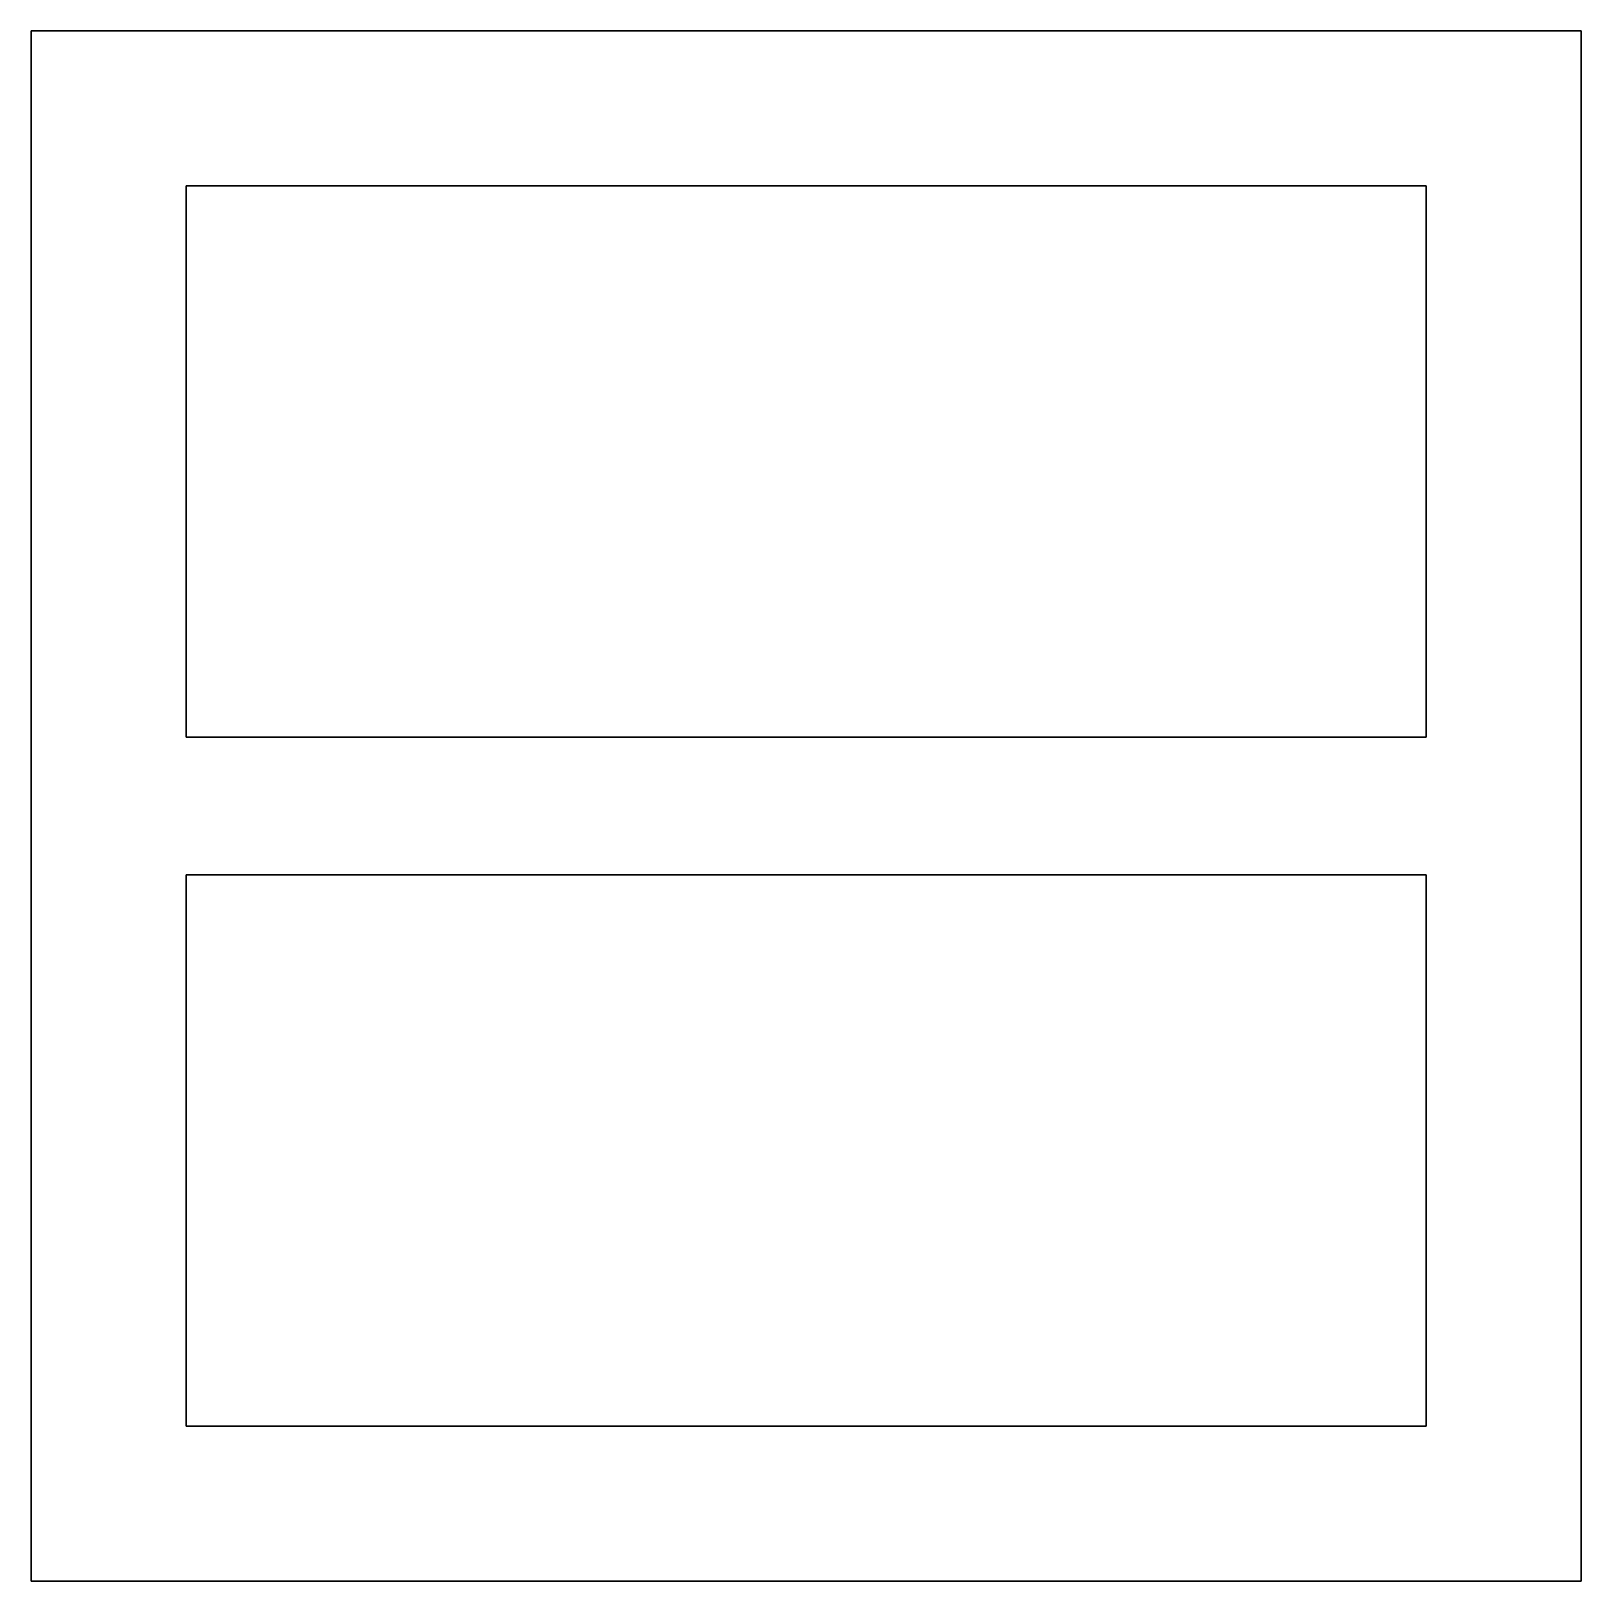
# Model space of a CAD drawing. Header units: metres. Extents: x -0.125 to 0.125, y 1.375 to 1.625.
import ezdxf

# ---------------------------------------------------------------- set-up
doc = ezdxf.new("R2010")
doc.units = ezdxf.units.M

msp = doc.modelspace()

# ---------------------------------------------------------------- linework, layer by layer
at = {"layer": 'SwitchBox'}
for points in [[(-0.125, 1.625, 0), (0.125, 1.625, 0), (0.125, 1.375, 0), (-0.125, 1.375, 0)], [(0.125, 1.625, 0), (-0.125, 1.625, 0), (-0.125, 1.625, 0.1), (0.125, 1.625, 0.1)], [(-0.125, 1.625, 0.1), (-0.125, 1.625, 0), (-0.125, 1.375, 0), (-0.125, 1.375, 0.1)], [(0.125, 1.625, 0), (0.125, 1.625, 0.1), (0.125, 1.375, 0.1), (0.125, 1.375, 0)], [(0.1, 1.6, 0.0625), (-0.1, 1.6, 0.0625), (-0.1, 1.51111, 0.0625), (0.1, 1.51111, 0.0625)], [(0.1, 1.6, 0.0375), (-0.1, 1.6, 0.0375), (-0.1, 1.6, 0.0625), (0.1, 1.6, 0.0625)], [(-0.1, 1.6, 0.0625), (-0.1, 1.6, 0.0375), (-0.1, 1.51111, 0.0375), (-0.1, 1.51111, 0.0625)], [(0.1, 1.6, 0.0375), (0.1, 1.6, 0.0625), (0.1, 1.51111, 0.0625), (0.1, 1.51111, 0.0375)], [(0.1, 1.51111, 0.0625), (-0.1, 1.51111, 0.0625), (-0.1, 1.51111, 0.0375), (0.1, 1.51111, 0.0375)], [(0.1, 1.48889, 0.0625), (-0.1, 1.48889, 0.0625), (-0.1, 1.4, 0.0625), (0.1, 1.4, 0.0625)], [(0.1, 1.48889, 0.0375), (-0.1, 1.48889, 0.0375), (-0.1, 1.48889, 0.0625), (0.1, 1.48889, 0.0625)], [(-0.1, 1.48889, 0.0625), (-0.1, 1.48889, 0.0375), (-0.1, 1.4, 0.0375), (-0.1, 1.4, 0.0625)], [(0.1, 1.48889, 0.0375), (0.1, 1.48889, 0.0625), (0.1, 1.4, 0.0625), (0.1, 1.4, 0.0375)], [(0.1, 1.4, 0.0625), (-0.1, 1.4, 0.0625), (-0.1, 1.4, 0.0375), (0.1, 1.4, 0.0375)], [(0.125, 1.375, 0.1), (-0.125, 1.375, 0.1), (-0.125, 1.375, 0), (0.125, 1.375, 0)]]:
    msp.add_3dface(points, dxfattribs=at)

doc.saveas('drawing.dxf')
